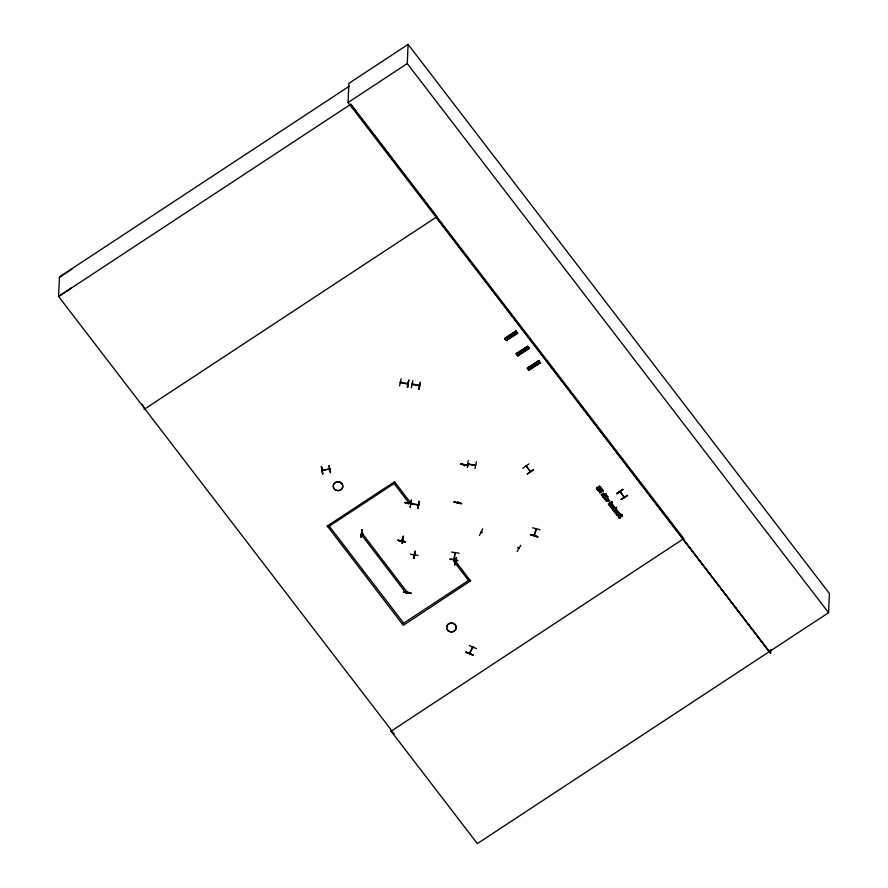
<?xml version="1.0" encoding="UTF-8"?>
<svg xmlns="http://www.w3.org/2000/svg" width="888" height="888" viewBox="0 0 888 888"><rect width="100%" height="100%" fill="white"/><g stroke="black" fill="none" stroke-linecap="round" stroke-linejoin="round"><path stroke-width="1.33" d="M609.301 504.295L610.744 502.974L611.366 503.718M453.935 559.096L454.123 559.784L455.067 552.547M401.975 540.426L401.842 540.748M408.591 503.418L408.513 503.685M407.581 592.34L407.692 591.697M458.197 502.12L458.075 502.319M615.595 513.153C614.163 513.186 616.76 510.411 617.97 511.643M322.61 473.915L321.434 466.688L322.721 473.759M322.954 470.185L322.1 470.507L329.681 468.842M322.799 470.44L322.744 469.808M322.799 470.474L322.832 469.863M328.971 469.153L329.67 469.119M328.982 468.875L328.893 469.175M329.57 469.463L329.515 468.797M470.618 580.819L403.307 625.33L327.173 525.851M330.38 472.616L329.06 465.556L330.436 472.749M328.049 526.984L395.349 482.706M329.27 526.184L403.663 623.154M436.186 217.216L769.363 651.637L348.052 102.531L348.884 83.35L408.103 44.4L829.414 593.506L828.571 612.687L477.344 843.6L391.031 731.101L391.719 730.658M361.105 536.851L362.082 529.77L360.772 536.818M362.582 533.355C360.983 532.622 363.181 534.332 362.548 533.022L362.459 533.688L361.849 532.978M361.938 533.599L362.026 532.933M363.27 534.765L407.381 592.518L406.171 593.317L362.049 535.564M361.161 536.907L362.049 529.781M828.571 612.687L407.259 63.57L408.103 44.4M394.128 483.516L409.091 503.263L410.312 502.22M410.312 502.453L394.472 481.574M399.556 385.836L401.087 378.81M400.377 382.084L400.355 382.661L401.221 382.317M400.555 382.04L400.466 382.706L407.858 384.049L407.881 383.483M401.01 382.484L401.076 382.14M407.814 383.394L407.725 384.06L407.292 383.294M407.192 383.96L407.192 383.35M408.758 380.386L407.603 387.49L408.702 380.242M402.464 539.404C403.474 540.381 400.632 539.538 402.597 539.782M401.942 539.316L401.742 539.948M401.975 543.401L403.285 536.23M404.651 502.664L412.321 503.529L404.662 502.464M411.344 387.867L412.82 380.686M412.121 383.96L412.199 384.582L419.68 385.658M405.494 541.558L397.891 540.304L405.472 541.791M419.58 385.614L412.287 383.916M402.442 623.953L469.752 579.675M412.898 384.637L412.82 384.016M408.158 503.951L408.325 502.997M411.455 500.033L410.234 507.092M410.889 503.318L410.933 503.885L411.066 503.274M407.248 592.207L407.747 591.996M411.588 503.352L411.599 503.962M410.378 554.245L418.004 555.389M418.925 385.847L419.025 385.17M418.914 389.288L420.413 382.106L418.97 389.255M411.211 593.306C395.848 590.942 407.337 592.751 411.222 593.151M413.975 558.452L415.295 551.248L413.941 558.297M414.663 554.523L415.418 554.933M415.362 554.567L415.395 554.9M417.749 504.995L417.826 504.351M417.882 508.325L419.491 501.454L417.848 508.313M410.911 503.862L418.37 505.05L418.359 504.44M418.503 504.539L418.359 505.117M417.948 508.469L419.103 501.254L417.837 508.469M450.116 559.551L450.194 558.996L457.731 560.716M451.448 552.092L459.085 553.191M454.057 502.086L461.594 503.74L454.068 501.931M468.531 580.475L453.557 560.972M454.556 561.494L454.656 560.927M454.756 560.861L454.623 561.482M470.607 581.052L454.778 560.173M456.454 557.986L454.745 564.824M457.697 502.253L457.786 501.764M455.278 560.95L455.344 561.605L454.745 561.138M460.828 464.302L468.431 465.556L460.894 463.902M457.786 560.384L450.183 559.163M461.649 503.429L454.057 502.097M464.313 465.257L464.613 465.734L464.824 464.835M464.402 464.757L464.346 465.689L464.768 464.668M464.335 465.534L464.513 464.624M467.343 467.465L468.22 460.484M468.176 463.647L468.098 464.313L468.009 463.691M468.709 463.725L468.62 464.402L468.775 463.814M472.993 654.978L465.856 652.336M474.947 464.724L474.769 464.857M475.002 468.698L476.323 461.782M475.624 464.912L475.391 465.479L475.469 464.813M469.397 645.543L476.39 648.584M469.408 653.046L469.663 652.902M469.685 653.257L469.741 652.846M469.763 653.213L472.993 647.174M472.971 646.964L472.716 647.851L472.383 647.33M472.372 647.785L472.76 646.786M466.045 651.836L473.004 654.967M479.465 535.409L482.75 528.826M481.207 532.412L481.895 532.689L481.906 532.045M481.229 532.478L481.241 531.845M481.429 531.834L481.829 532.656M510.811 334.632L512.309 336.519M511.965 333.877L513.464 335.764M514.13 332.445L515.639 334.332M514.907 331.934L516.405 333.821M516.061 331.113L504.606 338.55L516.061 331.113L517.66 333.355L506.293 340.77L504.728 338.628L515.939 331.091L516.45 331.768L504.895 338.939L516.472 331.779M522.41 349.75L523.909 351.637M523.565 348.995L525.063 350.882M525.729 347.563L527.239 349.45M517.182 551.559L520.801 545.243M526.506 347.053L528.005 348.94M518.159 547.619L517.97 547.885M518.592 548.118L518.759 547.796M518.792 547.896L518.237 547.896M516.206 353.668L527.96 346.675L516.694 354.312L516.217 353.69L527.75 346.498M522.777 468.187L529.059 463.902M525.818 465.911L526.495 466.533M530.303 471.761L526.029 465.767M526.073 465.834L530.491 471.461M527.272 473.881L533.555 469.763L527.306 474.07M533.455 364.136L534.953 366.023M530.18 471.661L529.847 471.173M534.598 363.381L536.097 365.268M536.774 361.949L538.272 363.836M537.54 361.438L539.038 363.325M530.502 534.765L537.851 537.029L530.547 534.521M538.694 360.683L527.55 368.476M532.6 527.794L540.037 529.759M540.304 362.859L528.449 369.652L539.771 362.171L540.281 362.848L528.848 370.13M536.13 528.826L534.154 535.275M534.343 534.654L534.432 535.608L536.463 528.527M536.197 528.46L535.964 529.503L536.496 528.693M597.191 489.399C598.157 490.731 598.967 489.299 597.346 488.877M598.146 490.542L602.397 490.653L598.135 490.709L601.454 488.367L601.742 488.911L599.123 490.631L601.742 488.911M599.711 486.946L598.889 486.358L599.933 487.168M600.477 487.179L599.422 486.014L600.332 486.946M599.833 492.918C598.046 492.496 608.835 488.067 599.833 492.762M601.454 488.367L598.135 490.709M603.751 493.994L601.598 495.215L601.298 494.66L603.141 493.473M602.397 496.259L606.16 494.372L605.86 493.817L604.606 494.805L605.86 493.817M599.123 490.476L602.708 489.998L599.123 490.631M603.374 496.858L603.052 497.18M604.229 498.645L606.715 496.847L607.015 497.402L604.229 498.645L606.715 496.847M605.605 496.248C604.14 494.25 606.915 497.014 604.428 497.025M605.527 500.333C604.417 499.844 610.744 498.634 606.393 501.465L609.612 500.621L607.059 501.076M605.96 495.859L605.405 495.138L605.949 496.015L606.67 495.393L605.949 496.015M606.46 496.67C607.647 494.627 605.072 498.679 603.207 497.247M608.313 499.089L605.949 499.8L608.313 498.934M606.393 501.465L607.88 499.478M607.115 496.547L607.892 496.703L607.448 497.147M607.292 497.591L607.581 498.146L607.292 497.591L605.25 499.977M608.702 504.484L608.413 503.929L611.876 501.653L611.088 502.908A1.388 1.288 2.5 0 1 611.821 503.585M609.301 500.21L609.612 500.621M610.056 504.972L609.312 503.918M610.267 506.06L610.389 506.66M609.312 504.084L610.744 502.974M611.088 502.908L612.165 502.197M613.497 505.76C612.232 504.162 610.256 505.494 613.175 505.328M611.876 501.653L608.402 504.095M611.643 508.313L613.93 508.28L611.643 508.313L613.897 508.902L613.12 510.234L616.583 507.792L613.12 510.234M613.064 506.482L611.899 505.494L612.898 505.627M612.032 508.824L611.643 508.147M611.888 507.326L612.52 506.926L611.344 507.037M612.831 506.882L611.899 505.494M613.53 510.5L614.008 510.023L614.285 511.532A1.188 1.099 2.5 0 0 615.062 511.732L616.494 510.922M612.82 509.845L613.908 508.735L612.043 508.658M614.23 506.637L613.919 508.436M616.283 507.403L614.252 508.902L616.283 507.403L616.583 507.958M615.684 509.512L615.75 508.88L616.705 510.089M615.606 512.798L615.606 513.375M616.716 493.673L623.032 489.466L616.727 493.573M616.583 514.541L617.105 515.429M616.017 513.342L615.961 512.565L616.871 512.654M617.504 512.942L616.982 511.899L617.36 512.665M618.326 513.075L618.159 512.443M617.016 514.64L619.247 514.03C617.271 512.365 621.744 513.786 619.602 513.641M619.791 491.486L624.275 497.613L623.82 497.025M619.591 513.797L619.047 512.92M624.464 497.302L620.013 491.341M619.247 514.03L618.703 513.142M620.479 491.819L620.124 492.329M620.101 514.285C621.056 512.876 619.313 515.384 617.26 515.351M619.535 518.204L620.09 517.682L619.535 518.204L618.758 517.504M621.489 515.284L620.457 514.463L621.655 515.562M621.256 499.456L627.539 495.326L621.245 499.445M621.9 515.051L621.223 514.418M770.817 649.539L770.64 653.612L683.116 539.06M608.968 504.151L609.323 505.383M613.619 506.105L613.12 507.259M530.513 534.72L537.973 536.496M410.223 507.248L411.066 500.122M616.261 510.167L616.039 510.822M361.094 536.874L362.426 529.703M401.787 539.904L402.497 539.738M403.252 536.219L402.331 543.478M413.586 558.374L414.896 551.315M407.559 592.618L407.703 592.063M413.908 558.419L415.273 551.237M468.453 465.445L460.894 463.925M454.734 564.979L456.066 557.775M407.181 387.412L408.68 380.231M404.662 502.541L412.265 503.807M614.252 508.902L614.607 507.126M596.681 487.878L596.936 489.255M596.614 488.256L596.78 487.679M618.237 515.984L618.492 517.36M469.43 653.435L472.605 647.163M600.144 487.568L599.689 488.256M600.077 487.967L600.099 487.301M621.711 515.673C621.156 517.815 619.38 513.963 618.492 515.762M619.78 491.763L620.19 492.352M597.18 488.012L597.147 488.711M618.736 516.117L620.068 517.66M413.941 554.989L413.908 555.644M322.055 470.263L329.559 469.119M611.777 504.539L611.888 504.129A1.199 1.11 2.5 0 0 611.832 503.418A1.388 1.288 2.5 0 0 611.099 502.752M453.99 559.029L453.857 559.74L455.122 552.68M465.867 652.314L472.993 655.133M622.055 516.405L622.155 516.05A1.299 1.21 2.5 0 0 622.155 515.351M518.148 547.896L518.581 548.396M618.348 515.784L619.014 517.882M616.638 510.689L615.051 511.888A1.188 1.099 2.5 0 1 614.274 511.699L613.641 510.722M617.393 513.93L617.593 513.053M611.188 504.517L610.744 503.141M600.355 488.467L600.588 488.1A1.299 1.21 2.5 0 0 600.577 487.412L600.488 487.024M622.066 516.239L620.645 516.649M596.78 487.834L597.746 487.157L599.911 488M607.059 501.232L608.569 499.256M417.649 504.684C422.2 505.25 407.426 503.008 411.721 503.729M467.998 463.969L475.602 465.19M407.925 383.738L400.544 382.317M613.342 506.87L612.243 507.747M621.644 515.917L619.979 515.517M605.949 499.8L607.592 497.979M618.736 516.283L619.325 515.806L620.301 516.594M616.039 510.667L615.451 511.255M617.049 513.397L616.139 513.375M611.199 504.351L610.411 505.039M617.404 513.775L616.272 514.241L615.617 513.22M596.925 487.656L598.412 487.568M600.177 488.611L600.588 487.945A1.299 1.21 2.5 0 0 600.588 487.246M621.933 516.416L621.001 516.749M615.884 510.822L614.23 510.922M59.418 277.467L72.061 269.031M71.229 288.045L58.586 296.481L391.775 730.724L391.086 731.19L394.228 733.843M349.151 86.303L59.441 276.901L58.586 296.481L350.616 104.351L683.804 538.616L391.086 731.19M348.052 102.531L407.259 63.57M144.156 409.346L436.863 216.772L350.86 104.196M516.372 331.613L504.906 338.95M505.705 339.838L505.35 339.172M505.805 340.148L517.427 333.056M505.994 340.393L517.271 332.811M516.494 354.057L527.96 346.675M516.849 354.356L517.304 354.956M527.661 346.231L529.259 348.473L517.893 355.888L517.404 355.267L528.737 347.785L517.593 355.511M517.438 355.3L528.86 347.874M517.404 355.244L529.237 348.451M527.439 368.32L538.705 360.683L539.083 361.272L527.727 368.698M527.239 368.054L539.105 361.283M538.994 361.061L527.539 368.442M527.883 368.753L528.338 369.341M539.893 362.26L528.471 369.686L539.971 362.437M538.694 360.617L540.193 362.637L528.959 370.318M327.161 526.085L394.472 481.818M362.038 535.808L363.259 534.998M453.546 561.216L454.767 560.406M599.533 492.529L602.397 490.498M601.298 494.827L603.352 493.384M601.598 495.06L603.862 494.039M605.616 496.092L603.496 496.903M605.905 496.636L603.94 497.78L603.063 497.025M604.528 498.878L607.015 497.236M622.799 489.31L616.749 493.75M621.245 499.611L627.561 495.504M615.04 512.742L617.393 511.41M619.247 513.863L617.138 514.685M619.547 514.418L617.582 515.551L616.705 514.796M612.853 507.303L611.943 507.803M600.188 488.456L599.245 488.766L597.957 487.745M610.833 504.662L609.89 505.128L609.335 504.351M617.182 513.952L615.684 513.475M611.888 505.649L612.764 505.538M618.925 516.083L619.513 516.017M618.67 515.617L619.635 515.484M610.822 505.25L609.523 505.35M599.999 488.555L598.445 488.078M617.193 511.921L617.948 512.265M610.522 505.372L609.745 505.439M615.251 511.188L614.674 511.222M603.352 493.55L604.595 494.294M475.402 465.445L468.054 464.258M603.562 493.495L604.273 493.717M611.954 507.636L610.889 507.237M361.893 533.544L362.559 533.633M599.489 488.111L598.745 487.667M620.09 517.848L618.659 516.372M615.295 509.213L615.906 509.656M620.812 516.871L619.735 515.972M617.604 511.277L618.314 512.01M611.377 507.714L610.667 506.981M598.157 488.034L597.091 488.422L598.523 489.743M615.739 509.035L616.305 509.423M517.26 332.756L517.637 333.344M527.561 346.253L516.305 353.768L517.926 355.933M529.026 348.174L517.693 355.633M614.507 511.322L614.041 510.5M621.467 514.441L622.044 515.284M612.898 505.472L613.175 506.071M597.191 489.554L596.758 488.822M505.994 337.962L507.259 339.605M517.593 353.08L518.858 354.723M528.638 367.466L529.903 369.108M505.871 337.873L507.37 339.827M517.471 352.991L518.969 354.945M528.515 367.377L530.014 369.33M527.361 368.132L528.86 370.085M602.708 489.998L603.141 490.731M607.547 496.259L607.88 496.869M611.288 505.316L612.509 507.092M610.722 505.76L611.033 506.915M613.02 505.605L613.175 506.36M616.461 509.435L616.749 510.356M613.353 505.361L613.586 506.016M618.326 511.854L618.581 512.443M616.649 512.11L617.071 513.031M616.106 509.679L616.261 510.323M604.417 493.717L604.617 494.538M142.158 404.118L144.844 408.891M610.5 506.904L610.322 506.271M622.055 515.129L622.144 515.517A1.299 1.21 2.5 0 1 622.155 516.206M614.108 510.878L614.008 510.267M610.866 506.637L610.744 505.96M609.035 504.995L608.946 504.406M615.961 512.986L616.683 513.786L617.082 512.876M321.434 466.688L322.721 473.926M604.24 494.427L604.251 495.038M511.577 335.076L512.709 335.253L511.577 335.076M523.176 350.194L524.309 350.372L523.176 350.194M534.21 364.579L535.342 364.757L534.21 364.579M397.891 540.293L405.416 542.102L397.891 540.304M512.986 333.133L514.485 335.153L512.986 333.133M524.586 348.251L526.085 350.272L524.586 348.251M535.619 362.637L537.118 364.657L535.619 362.637M454.678 561.183L455.333 561.316L454.734 561.183M448.396 630.968A4.795 4.451 2.5 0 0 456.166 628.304A4.795 4.451 2.5 0 0 449.761 623.376A4.795 4.451 2.5 0 0 448.396 630.968M448.407 630.846A4.795 4.451 2.5 0 0 456.177 628.182A4.795 4.451 2.5 0 0 449.761 623.254A4.795 4.451 2.5 0 0 448.407 630.846M334.976 489.599A4.795 4.451 2.5 0 0 342.746 486.935A4.795 4.451 2.5 0 0 336.341 482.006A4.795 4.451 2.5 0 0 334.976 489.599A4.795 4.451 2.5 0 0 342.746 487.046A4.795 4.451 2.5 0 0 336.33 482.117A4.795 4.451 2.5 0 0 334.976 489.71"/></g></svg>
